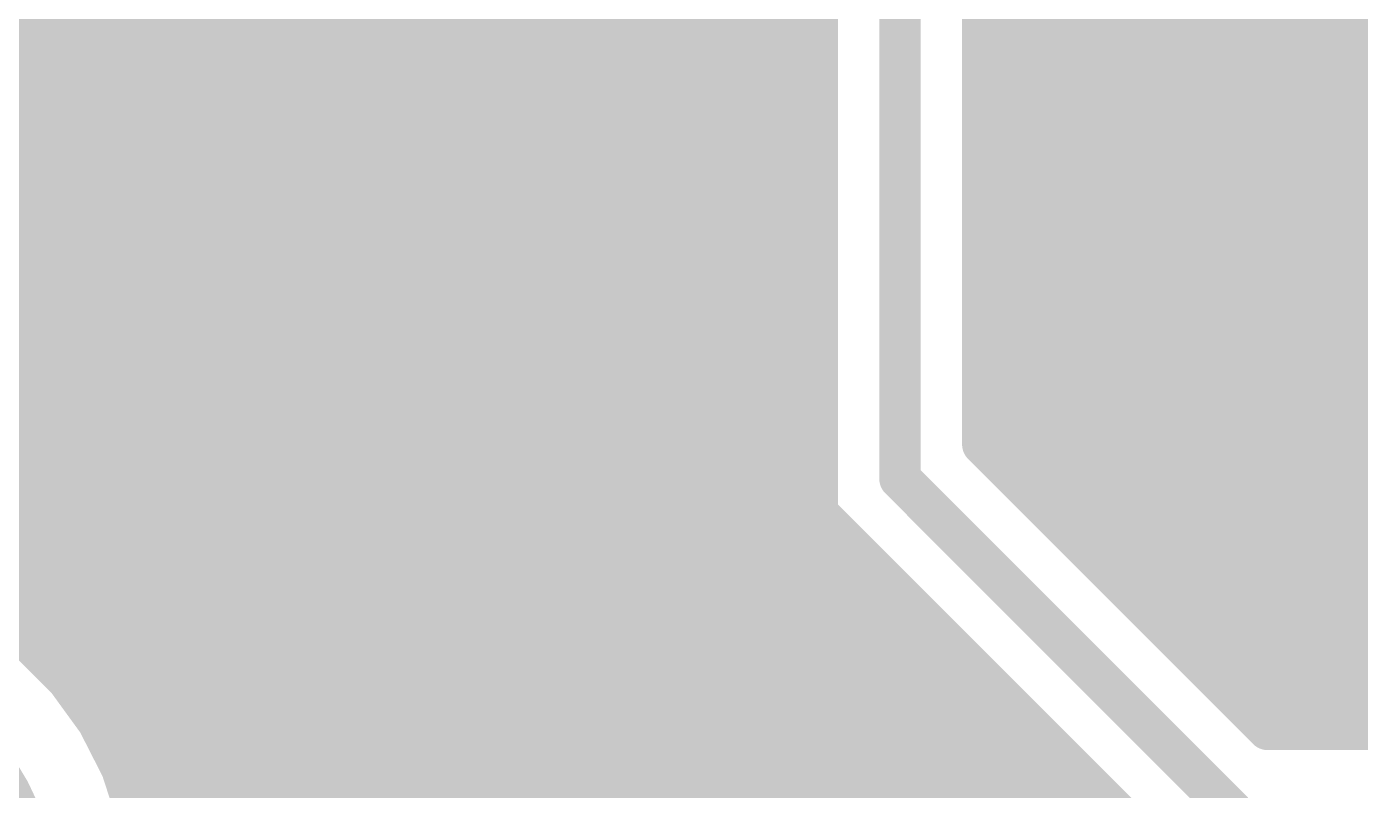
# Model space of a CAD drawing. Extents: x -0.1 to 57, y -0.1 to 41.
# Drawn here: x 24.286 to 29.194, y 5.466 to 8.275 of the extents above; entities that cross this region are included whole.
import ezdxf

# ---------------------------------------------------------------- set-up
doc = ezdxf.new("R2010")
doc.units = 0
for name, color, linetype in [('16', 175, 'CONTINUOUS'), ('17', 82, 'CONTINUOUS'), ('21', 253, 'CONTINUOUS')]:
    doc.layers.add(name, color=color, linetype=linetype)

# ---------------------------------------------------------------- blocks, each defined once
blk = doc.blocks.new('LONGP100')
at = {"const_width": 1}
blk.add_lwpolyline([(-0.5, 0), (0.5, 0)], dxfattribs=at)
at = {"const_width": 0.5}
for points in [[(-0.5, 0.25, 1), (-0.5, -0.25)], [(0.5, -0.25, 1), (0.5, 0.25)]]:
    blk.add_lwpolyline(points, format="xyb", dxfattribs=at)

msp = doc.modelspace()

# ---------------------------------------------------------------- linework, layer by layer
at = {"layer": '16', "const_width": 0.1524}
for points in [[(27.5, 6.6122), (27.5, 11)], [(27.1952, 9.5036), (27.1952, 6.4859)], [(27.8048, 6.7385), (27.8048, 9.5036)], [(17.6448, 8.2296), (27.1952, 8.2296)], [(27.8048, 8.2296), (47.078, 8.2296)], [(17.6448, 8.0772), (27.1952, 8.0772)], [(27.8048, 8.0772), (46.9256, 8.0772)], [(17.6448, 7.9248), (27.1952, 7.9248)], [(27.8048, 7.9248), (46.7732, 7.9248)], [(17.6448, 7.7724), (27.1952, 7.7724)], [(27.8048, 7.7724), (46.6208, 7.7724)], [(17.6448, 7.62), (27.1952, 7.62)], [(27.8048, 7.62), (46.4684, 7.62)], [(17.6448, 7.4676), (27.1952, 7.4676)], [(27.8048, 7.4676), (45.4898, 7.4676)], [(17.6448, 7.3152), (27.1952, 7.3152)], [(27.8048, 7.3152), (45.3374, 7.3152)], [(17.6448, 7.1628), (27.1952, 7.1628)], [(27.8048, 7.1628), (45.185, 7.1628)], [(17.6448, 7.0104), (27.1952, 7.0104)], [(27.8048, 7.0104), (45.111, 7.0104)], [(17.6448, 6.858), (27.1952, 6.858)], [(27.8048, 6.858), (45.111, 6.858)], [(17.6448, 6.7056), (27.1952, 6.7056)], [(28.8537, 5.6896), (27.8048, 6.7385)], [(27.8376, 6.7056), (45.111, 6.7056)], [(28.7274, 5.3848), (27.5, 6.6122)], [(17.6448, 6.5532), (27.1952, 6.5532)], [(27.99, 6.5532), (45.111, 6.5532)], [(27.1952, 6.4859), (27.3737, 6.3074)], [(17.6448, 6.4008), (27.2803, 6.4008)], [(28.1424, 6.4008), (45.111, 6.4008)], [(27.3737, 6.3074), (28.6011, 5.08)], [(23.8575, 6.2484), (27.4327, 6.2484)], [(28.2948, 6.2484), (38.1425, 6.2484)], [(24.2984, 6.0107), (24.1423, 6.1241)], [(24.181, 6.096), (27.5851, 6.096)], [(28.4472, 6.096), (33.0256, 6.096)], [(24.4348, 5.8743), (24.2984, 6.0107)], [(24.3655, 5.9436), (27.7375, 5.9436)], [(28.5996, 5.9436), (32.7781, 5.9436)], [(24.5482, 5.7183), (24.4348, 5.8743)], [(24.4952, 5.7912), (27.8899, 5.7912)], [(28.752, 5.7912), (32.6257, 5.7912)], [(24.6358, 5.5464), (24.5482, 5.7183)], [(32.422, 5.6896), (28.8537, 5.6896)], [(24.5887, 5.6388), (28.0423, 5.6388)], [(24.6954, 5.3629), (24.6358, 5.5464)], [(24.6553, 5.4864), (28.1947, 5.4864)]]:
    msp.add_lwpolyline(points, dxfattribs=at)
at = {"layer": '16', "const_width": 0.0762}
for points in [[(27.1952, 8.1915, 1), (27.1952, 8.2677)], [(27.8048, 8.2677, 1), (27.8048, 8.1915)], [(27.1952, 8.0391, 1), (27.1952, 8.1153)], [(27.8048, 8.1153, 1), (27.8048, 8.0391)], [(27.1952, 7.8867, 1), (27.1952, 7.9629)], [(27.8048, 7.9629, 1), (27.8048, 7.8867)], [(27.1952, 7.7343, 1), (27.1952, 7.8105)], [(27.8048, 7.8105, 1), (27.8048, 7.7343)], [(27.1952, 7.5819, 1), (27.1952, 7.6581)], [(27.8048, 7.6581, 1), (27.8048, 7.5819)], [(27.1952, 7.4295, 1), (27.1952, 7.5057)], [(27.8048, 7.5057, 1), (27.8048, 7.4295)], [(27.1952, 7.2771, 1), (27.1952, 7.3533)], [(27.8048, 7.3533, 1), (27.8048, 7.2771)], [(27.1952, 7.1247, 1), (27.1952, 7.2009)], [(27.8048, 7.2009, 1), (27.8048, 7.1247)], [(27.1952, 6.9723, 1), (27.1952, 7.0485)], [(27.8048, 7.0485, 1), (27.8048, 6.9723)], [(27.1952, 6.8199, 1), (27.1952, 6.8961)], [(27.8048, 6.8961, 1), (27.8048, 6.8199)], [(27.1952, 6.6675, 1), (27.1952, 6.7437)], [(27.8317, 6.7654, 1), (27.7779, 6.7115)], [(27.7667, 6.7385, 1), (27.8429, 6.7385)], [(27.8376, 6.7437, 1), (27.8376, 6.6675)], [(27.5269, 6.6391, 1), (27.4731, 6.5853)], [(27.1952, 6.5151, 1), (27.1952, 6.5913)], [(27.4619, 6.6122, 1), (27.5381, 6.6122)], [(27.99, 6.5913, 1), (27.99, 6.5151)], [(27.2221, 6.5129, 1), (27.1683, 6.459)], [(27.1571, 6.4859, 1), (27.2333, 6.4859)], [(27.2803, 6.3627, 1), (27.2803, 6.4389)], [(28.1424, 6.4389, 1), (28.1424, 6.3627)], [(27.4007, 6.3343, 1), (27.3468, 6.2805)], [(27.3468, 6.2805, 1), (27.4007, 6.3343)], [(27.4327, 6.2103, 1), (27.4327, 6.2865)], [(28.2948, 6.2865, 1), (28.2948, 6.2103)], [(27.5851, 6.0579, 1), (27.5851, 6.1341)], [(28.4472, 6.1341, 1), (28.4472, 6.0579)], [(24.3253, 6.0377, 1), (24.2714, 5.9838)], [(24.276, 5.9799, 1), (24.3208, 6.0416)], [(24.3655, 5.9817, 1), (24.3655, 5.9055)], [(27.7375, 5.9055, 1), (27.7375, 5.9817)], [(28.5996, 5.9817, 1), (28.5996, 5.9055)], [(24.4656, 5.8967, 1), (24.404, 5.8519)], [(24.4079, 5.8474, 1), (24.4617, 5.9013)], [(24.4952, 5.8293, 1), (24.4952, 5.7531)], [(27.8899, 5.7531, 1), (27.8899, 5.8293)], [(28.752, 5.8293, 1), (28.752, 5.7531)], [(24.5821, 5.7356, 1), (24.5142, 5.701)], [(24.5174, 5.6959, 1), (24.579, 5.7407)], [(28.8537, 5.7277, 1), (28.8537, 5.6515)], [(28.8267, 5.6627, 1), (28.8806, 5.7165)], [(24.5887, 5.6769, 1), (24.5887, 5.6007)], [(28.0423, 5.6007, 1), (28.0423, 5.6769)], [(24.672, 5.5582, 1), (24.5995, 5.5346)], [(24.6018, 5.5291, 1), (24.6697, 5.5637)], [(24.6553, 5.5245, 1), (24.6553, 5.4483)], [(28.1947, 5.4483, 1), (28.1947, 5.5245)]]:
    msp.add_lwpolyline(points, format="xyb", dxfattribs=at)
at = {"layer": '21', "const_width": 0.1524}
msp.add_lwpolyline([(25.993, 8.9816), (25.993, 2.3776)], dxfattribs=at)

# ---------------------------------------------------------------- block references
at = {"layer": '17', "xscale": 1.7907, "yscale": 1.7907, "rotation": 90}
msp.add_blockref('LONGP100', (23.5, 4.1806), dxfattribs=at)
msp.add_blockref('LONGP100', (23.5, 4.1806), dxfattribs=at)

doc.saveas('drawing.dxf')
